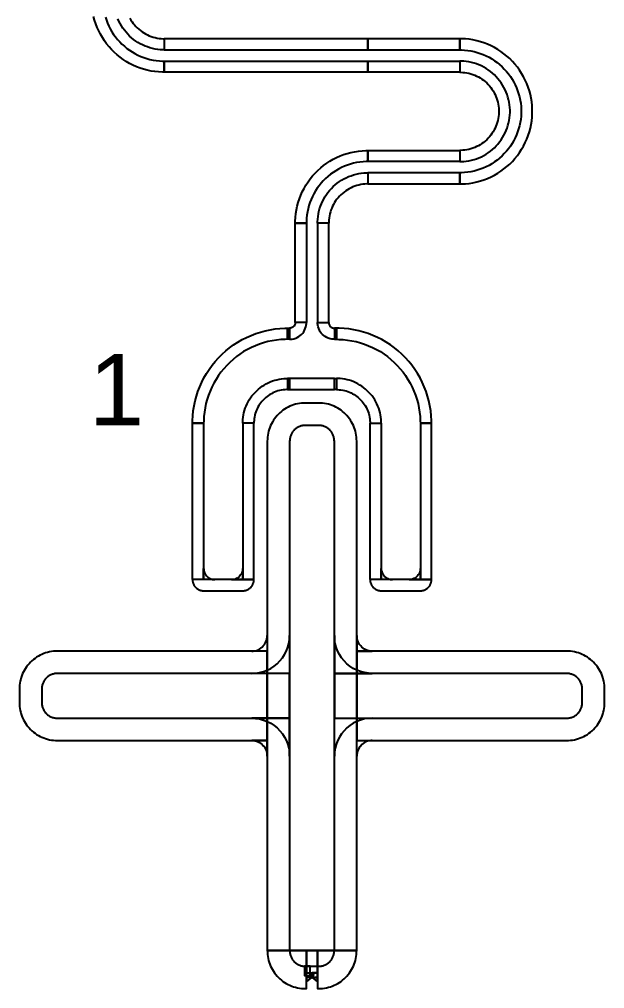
# Model space of a CAD drawing. Extents: x -3500 to 3500, y -3500 to 3500.
# Drawn here: x -1557 to -1033, y -1733 to -866 of the extents above; entities that cross this region are included whole.
import ezdxf

# ---------------------------------------------------------------- set-up
doc = ezdxf.new("R2010")
doc.units = 0
doc.layers.get('0').update_dxf_attribs({"linetype": 'CONTINUOUS'})
for name, color, linetype in [('BASEMETAL', 4, 'CONTINUOUS'), ('FRAME', 8, 'CONTINUOUS'), ('SECONDLAYER', 6, 'CONTINUOUS')]:
    doc.layers.add(name, color=color, linetype=linetype)
doc.styles.get("Standard").update_dxf_attribs({"font": 'arial.ttf'})

# ---------------------------------------------------------------- blocks, each defined once
blk = doc.blocks.new('CHIP_XSEARCH')
for points in [[(2019.97, 2636.38), (2020.86, 2633.64), (2021.89, 2630.95), (2023.06, 2628.32), (2024.37, 2625.76), (2025.81, 2623.26), (2027.38, 2620.85), (2029.07, 2618.52), (2030.88, 2616.28), (2032.81, 2614.14), (2034.84, 2612.1), (2036.98, 2610.18), (2039.22, 2608.37), (2041.55, 2606.67), (2043.97, 2605.1), (2046.46, 2603.67), (2049.03, 2602.36), (2051.66, 2601.19), (2054.34, 2600.15), (2057.08, 2599.26), (2059.86, 2598.52), (2062.68, 2597.92), (2065.52, 2597.47), (2068.39, 2597.17), (2071.26, 2597.02), (2072.7, 2597), (2072.7, 2587), (2071, 2587.02), (2067.6, 2587.2), (2064.22, 2587.56), (2060.86, 2588.09), (2057.53, 2588.8), (2054.24, 2589.68), (2051.01, 2590.73), (2047.83, 2591.95), (2044.72, 2593.33), (2041.69, 2594.88), (2038.74, 2596.58), (2035.89, 2598.43), (2033.13, 2600.43), (2030.49, 2602.57), (2027.96, 2604.85), (2025.55, 2607.26), (2023.28, 2609.79), (2021.14, 2612.43), (2019.14, 2615.18), (2017.28, 2618.04), (2015.58, 2620.98), (2014.04, 2624.02), (2012.65, 2627.13), (2011.43, 2630.3), (2010.38, 2633.54), (2009.5, 2636.83)], [(2041.94, 2635.3), (2042.86, 2633.71), (2043.86, 2632.18), (2044.94, 2630.69), (2046.09, 2629.27), (2047.32, 2627.91), (2048.61, 2626.61), (2049.97, 2625.39), (2051.4, 2624.23), (2052.88, 2623.16), (2054.42, 2622.16), (2056, 2621.24), (2057.64, 2620.41), (2059.31, 2619.66), (2061.02, 2619.01), (2062.76, 2618.44), (2064.53, 2617.97), (2066.33, 2617.59), (2068.14, 2617.3), (2069.96, 2617.11), (2071.79, 2617.01), (2072.7, 2617), (2072.7, 2607), (2071.53, 2607.02), (2069.17, 2607.14), (2066.83, 2607.38), (2064.5, 2607.75), (2062.2, 2608.24), (2059.92, 2608.85), (2057.68, 2609.58), (2055.48, 2610.43), (2053.33, 2611.38), (2051.23, 2612.45), (2049.19, 2613.63), (2047.22, 2614.91), (2045.31, 2616.3), (2043.48, 2617.78), (2041.73, 2619.36), (2040.06, 2621.02), (2038.49, 2622.77), (2037, 2624.61), (2035.62, 2626.51), (2034.33, 2628.49), (2033.16, 2630.53), (2032.09, 2632.63), (2031.13, 2634.78)]]:
    blk.add_lwpolyline(points)
for points in [[(2072.7, 2607), (2255, 2607), (2255, 2617), (2072.7, 2617)], [(2255, 2607), (2337.3, 2607), (2337.3, 2617), (2255, 2617)], [(2337.3, 2607), (2338.74, 2606.98), (2341.61, 2606.83), (2344.48, 2606.53), (2347.32, 2606.08), (2350.14, 2605.48), (2352.92, 2604.74), (2355.66, 2603.85), (2358.34, 2602.81), (2360.97, 2601.64), (2363.54, 2600.33), (2366.03, 2598.9), (2368.45, 2597.33), (2370.78, 2595.63), (2373.02, 2593.82), (2375.16, 2591.9), (2377.19, 2589.86), (2379.12, 2587.72), (2380.93, 2585.48), (2382.62, 2583.15), (2384.19, 2580.74), (2385.63, 2578.24), (2386.94, 2575.68), (2388.11, 2573.05), (2389.14, 2570.36), (2390.03, 2567.62), (2390.78, 2564.84), (2391.38, 2562.02), (2391.83, 2559.18), (2392.13, 2556.32), (2392.28, 2553.44), (2392.28, 2550.56), (2392.13, 2547.68), (2391.83, 2544.82), (2391.38, 2541.98), (2390.78, 2539.16), (2390.03, 2536.38), (2389.14, 2533.64), (2388.11, 2530.95), (2386.94, 2528.32), (2385.63, 2525.76), (2384.19, 2523.26), (2382.62, 2520.85), (2380.93, 2518.52), (2379.12, 2516.28), (2377.19, 2514.14), (2375.16, 2512.1), (2373.02, 2510.18), (2370.78, 2508.37), (2368.45, 2506.67), (2366.03, 2505.1), (2363.54, 2503.67), (2360.97, 2502.36), (2358.34, 2501.19), (2355.66, 2500.15), (2352.92, 2499.26), (2350.14, 2498.52), (2347.32, 2497.92), (2344.48, 2497.47), (2341.61, 2497.17), (2338.74, 2497.02), (2337.3, 2497), (2337.3, 2487), (2339, 2487.02), (2342.4, 2487.2), (2345.78, 2487.56), (2349.14, 2488.09), (2352.47, 2488.8), (2355.76, 2489.68), (2358.99, 2490.73), (2362.17, 2491.95), (2365.28, 2493.33), (2368.31, 2494.88), (2371.26, 2496.58), (2374.11, 2498.43), (2376.87, 2500.43), (2379.51, 2502.57), (2382.04, 2504.85), (2384.45, 2507.26), (2386.72, 2509.79), (2388.86, 2512.43), (2390.86, 2515.18), (2392.72, 2518.04), (2394.42, 2520.98), (2395.96, 2524.02), (2397.35, 2527.13), (2398.57, 2530.3), (2399.62, 2533.54), (2400.5, 2536.83), (2401.21, 2540.15), (2401.74, 2543.52), (2402.1, 2546.9), (2402.27, 2550.3), (2402.27, 2553.7), (2402.1, 2557.1), (2401.74, 2560.48), (2401.21, 2563.85), (2400.5, 2567.17), (2399.62, 2570.46), (2398.57, 2573.7), (2397.35, 2576.87), (2395.96, 2579.98), (2394.42, 2583.02), (2392.72, 2585.96), (2390.86, 2588.82), (2388.86, 2591.57), (2386.72, 2594.21), (2384.45, 2596.74), (2382.04, 2599.15), (2379.51, 2601.43), (2376.87, 2603.57), (2374.11, 2605.57), (2371.26, 2607.42), (2368.31, 2609.12), (2365.28, 2610.67), (2362.17, 2612.05), (2358.99, 2613.27), (2355.76, 2614.32), (2352.47, 2615.2), (2349.14, 2615.91), (2345.78, 2616.44), (2342.4, 2616.8), (2339, 2616.98), (2337.3, 2617)], [(2072.7, 2597), (2255, 2597), (2255, 2587), (2072.7, 2587)], [(2255, 2597), (2337.3, 2597), (2337.3, 2587), (2255, 2587)], [(2337.3, 2587), (2338.21, 2586.99), (2340.04, 2586.89), (2341.86, 2586.7), (2343.67, 2586.41), (2345.47, 2586.03), (2347.24, 2585.56), (2348.98, 2584.99), (2350.69, 2584.34), (2352.36, 2583.59), (2354, 2582.76), (2355.58, 2581.84), (2357.12, 2580.84), (2358.6, 2579.77), (2360.03, 2578.61), (2361.39, 2577.39), (2362.68, 2576.09), (2363.91, 2574.73), (2365.06, 2573.31), (2366.14, 2571.82), (2367.14, 2570.29), (2368.06, 2568.7), (2368.89, 2567.07), (2369.63, 2565.39), (2370.29, 2563.68), (2370.86, 2561.94), (2371.33, 2560.17), (2371.71, 2558.38), (2372, 2556.57), (2372.19, 2554.75), (2372.28, 2552.92), (2372.28, 2551.08), (2372.19, 2549.25), (2372, 2547.43), (2371.71, 2545.62), (2371.33, 2543.83), (2370.86, 2542.06), (2370.29, 2540.32), (2369.63, 2538.61), (2368.89, 2536.93), (2368.06, 2535.3), (2367.14, 2533.71), (2366.14, 2532.18), (2365.06, 2530.69), (2363.91, 2529.27), (2362.68, 2527.91), (2361.39, 2526.61), (2360.03, 2525.39), (2358.6, 2524.23), (2357.12, 2523.16), (2355.58, 2522.16), (2354, 2521.24), (2352.36, 2520.41), (2350.69, 2519.66), (2348.98, 2519.01), (2347.24, 2518.44), (2345.47, 2517.97), (2343.67, 2517.59), (2341.86, 2517.3), (2340.04, 2517.11), (2338.21, 2517.01), (2337.3, 2517), (2337.3, 2507), (2338.47, 2507.02), (2340.83, 2507.14), (2343.17, 2507.38), (2345.5, 2507.75), (2347.8, 2508.24), (2350.08, 2508.85), (2352.32, 2509.58), (2354.52, 2510.43), (2356.67, 2511.38), (2358.77, 2512.45), (2360.81, 2513.63), (2362.78, 2514.91), (2364.69, 2516.3), (2366.52, 2517.78), (2368.27, 2519.36), (2369.94, 2521.02), (2371.51, 2522.77), (2373, 2524.61), (2374.38, 2526.51), (2375.67, 2528.49), (2376.84, 2530.53), (2377.91, 2532.63), (2378.87, 2534.78), (2379.72, 2536.98), (2380.44, 2539.22), (2381.05, 2541.49), (2381.54, 2543.8), (2381.91, 2546.13), (2382.16, 2548.47), (2382.28, 2550.82), (2382.28, 2553.18), (2382.16, 2555.53), (2381.91, 2557.87), (2381.54, 2560.2), (2381.05, 2562.51), (2380.44, 2564.78), (2379.72, 2567.02), (2378.87, 2569.22), (2377.91, 2571.37), (2376.84, 2573.47), (2375.67, 2575.51), (2374.38, 2577.49), (2373, 2579.39), (2371.51, 2581.23), (2369.94, 2582.98), (2368.27, 2584.64), (2366.52, 2586.22), (2364.69, 2587.7), (2362.78, 2589.09), (2360.81, 2590.37), (2358.77, 2591.55), (2356.67, 2592.62), (2354.52, 2593.57), (2352.32, 2594.42), (2350.08, 2595.15), (2347.8, 2595.76), (2345.5, 2596.25), (2343.17, 2596.62), (2340.83, 2596.86), (2338.47, 2596.98), (2337.3, 2597)], [(2255, 2507), (2253.56, 2506.98), (2250.68, 2506.83), (2247.82, 2506.53), (2244.98, 2506.08), (2242.16, 2505.48), (2239.38, 2504.74), (2236.64, 2503.85), (2233.95, 2502.81), (2231.32, 2501.64), (2228.76, 2500.33), (2226.26, 2498.9), (2223.85, 2497.33), (2221.52, 2495.63), (2219.28, 2493.82), (2217.14, 2491.9), (2215.1, 2489.86), (2213.18, 2487.72), (2211.37, 2485.48), (2209.67, 2483.15), (2208.1, 2480.74), (2206.67, 2478.24), (2205.36, 2475.68), (2204.19, 2473.05), (2203.15, 2470.36), (2202.26, 2467.62), (2201.52, 2464.84), (2200.92, 2462.02), (2200.47, 2459.18), (2200.17, 2456.32), (2200.02, 2453.44), (2200, 2452), (2190, 2452), (2190.02, 2453.7), (2190.2, 2457.1), (2190.56, 2460.48), (2191.09, 2463.85), (2191.8, 2467.17), (2192.68, 2470.46), (2193.73, 2473.7), (2194.95, 2476.87), (2196.33, 2479.98), (2197.88, 2483.02), (2199.58, 2485.96), (2201.43, 2488.82), (2203.43, 2491.57), (2205.57, 2494.21), (2207.85, 2496.74), (2210.26, 2499.15), (2212.79, 2501.43), (2215.43, 2503.57), (2218.18, 2505.57), (2221.04, 2507.42), (2223.98, 2509.12), (2227.02, 2510.67), (2230.13, 2512.05), (2233.3, 2513.27), (2236.54, 2514.32), (2239.83, 2515.2), (2243.15, 2515.91), (2246.52, 2516.44), (2249.9, 2516.8), (2253.3, 2516.98), (2255, 2517)], [(2337.3, 2507), (2255, 2507), (2255, 2517), (2337.3, 2517)], [(2255, 2487), (2254.08, 2486.99), (2252.25, 2486.89), (2250.43, 2486.7), (2248.62, 2486.41), (2246.83, 2486.03), (2245.06, 2485.56), (2243.32, 2484.99), (2241.61, 2484.34), (2239.93, 2483.59), (2238.3, 2482.76), (2236.71, 2481.84), (2235.18, 2480.84), (2233.69, 2479.77), (2232.27, 2478.61), (2230.91, 2477.39), (2229.61, 2476.09), (2228.39, 2474.73), (2227.23, 2473.31), (2226.16, 2471.82), (2225.16, 2470.29), (2224.24, 2468.7), (2223.41, 2467.07), (2222.66, 2465.39), (2222.01, 2463.68), (2221.44, 2461.94), (2220.97, 2460.17), (2220.59, 2458.38), (2220.3, 2456.57), (2220.11, 2454.75), (2220.01, 2452.92), (2220, 2452), (2210, 2452), (2210.02, 2453.18), (2210.14, 2455.53), (2210.38, 2457.87), (2210.75, 2460.2), (2211.24, 2462.51), (2211.85, 2464.78), (2212.58, 2467.02), (2213.43, 2469.22), (2214.38, 2471.37), (2215.45, 2473.47), (2216.63, 2475.51), (2217.91, 2477.49), (2219.3, 2479.39), (2220.78, 2481.23), (2222.36, 2482.98), (2224.02, 2484.64), (2225.77, 2486.22), (2227.61, 2487.7), (2229.51, 2489.09), (2231.49, 2490.37), (2233.53, 2491.55), (2235.63, 2492.62), (2237.78, 2493.57), (2239.98, 2494.42), (2242.22, 2495.15), (2244.49, 2495.76), (2246.8, 2496.25), (2249.13, 2496.62), (2251.47, 2496.86), (2253.82, 2496.98), (2255, 2497)], [(2337.3, 2497), (2255, 2497), (2255, 2487), (2337.3, 2487)], [(2200, 2452), (2200, 2363), (2190, 2363), (2190, 2452)], [(2210, 2452), (2210, 2363), (2220, 2363), (2220, 2452)], [(2190, 2363), (2189.99, 2362.74), (2189.94, 2362.22), (2189.83, 2361.71), (2189.67, 2361.21), (2189.46, 2360.73), (2189.19, 2360.28), (2188.89, 2359.85), (2188.54, 2359.46), (2188.15, 2359.11), (2187.72, 2358.81), (2187.27, 2358.54), (2186.79, 2358.33), (2186.29, 2358.17), (2185.78, 2358.06), (2185.26, 2358.01), (2185, 2358), (2185, 2348), (2185.79, 2348.02), (2187.35, 2348.18), (2188.88, 2348.51), (2190.38, 2349), (2191.81, 2349.63), (2193.17, 2350.42), (2194.44, 2351.34), (2195.61, 2352.39), (2196.66, 2353.56), (2197.58, 2354.83), (2198.37, 2356.19), (2199, 2357.62), (2199.49, 2359.12), (2199.82, 2360.65), (2199.98, 2362.21), (2200, 2363)], [(2220, 2363), (2220.01, 2362.74), (2220.06, 2362.22), (2220.17, 2361.71), (2220.33, 2361.21), (2220.54, 2360.73), (2220.81, 2360.28), (2221.11, 2359.85), (2221.46, 2359.46), (2221.85, 2359.11), (2222.28, 2358.81), (2222.73, 2358.54), (2223.21, 2358.33), (2223.71, 2358.17), (2224.22, 2358.06), (2224.74, 2358.01), (2225, 2358), (2225, 2348), (2224.21, 2348.02), (2222.65, 2348.18), (2221.12, 2348.51), (2219.62, 2349), (2218.19, 2349.63), (2216.83, 2350.42), (2215.56, 2351.34), (2214.39, 2352.39), (2213.34, 2353.56), (2212.42, 2354.83), (2211.63, 2356.19), (2211, 2357.62), (2210.51, 2359.12), (2210.18, 2360.65), (2210.02, 2362.21), (2210, 2363)], [(2183, 2348), (2181.04, 2347.97), (2177.12, 2347.77), (2173.21, 2347.36), (2169.33, 2346.74), (2165.49, 2345.93), (2161.7, 2344.91), (2157.96, 2343.7), (2154.3, 2342.29), (2150.71, 2340.69), (2147.21, 2338.91), (2143.81, 2336.95), (2140.52, 2334.81), (2137.34, 2332.5), (2134.29, 2330.03), (2131.37, 2327.4), (2128.6, 2324.63), (2125.97, 2321.71), (2123.5, 2318.66), (2121.19, 2315.48), (2119.05, 2312.19), (2117.09, 2308.79), (2115.31, 2305.29), (2113.71, 2301.7), (2112.3, 2298.04), (2111.09, 2294.3), (2110.07, 2290.51), (2109.26, 2286.67), (2108.64, 2282.79), (2108.23, 2278.88), (2108.03, 2274.96), (2108, 2273), (2098, 2273), (2098.03, 2275.23), (2098.26, 2279.67), (2098.73, 2284.09), (2099.42, 2288.49), (2100.35, 2292.84), (2101.5, 2297.14), (2102.88, 2301.37), (2104.47, 2305.53), (2106.28, 2309.59), (2108.3, 2313.56), (2110.53, 2317.41), (2112.95, 2321.14), (2115.56, 2324.74), (2118.37, 2328.2), (2121.34, 2331.51), (2124.49, 2334.66), (2127.8, 2337.63), (2131.26, 2340.44), (2134.86, 2343.05), (2138.59, 2345.47), (2142.44, 2347.7), (2146.41, 2349.72), (2150.47, 2351.53), (2154.63, 2353.12), (2158.86, 2354.5), (2163.16, 2355.65), (2167.51, 2356.58), (2171.91, 2357.27), (2176.33, 2357.74), (2180.77, 2357.97), (2183, 2358)], [(2185, 2348), (2183, 2348), (2183, 2358), (2185, 2358)], [(2225, 2348), (2227, 2348), (2227, 2358), (2225, 2358)], [(2227, 2348), (2228.96, 2347.97), (2232.88, 2347.77), (2236.79, 2347.36), (2240.67, 2346.74), (2244.51, 2345.93), (2248.3, 2344.91), (2252.04, 2343.7), (2255.7, 2342.29), (2259.29, 2340.69), (2262.79, 2338.91), (2266.19, 2336.95), (2269.48, 2334.81), (2272.66, 2332.5), (2275.71, 2330.03), (2278.63, 2327.4), (2281.4, 2324.63), (2284.03, 2321.71), (2286.5, 2318.66), (2288.81, 2315.48), (2290.95, 2312.19), (2292.91, 2308.79), (2294.69, 2305.29), (2296.29, 2301.7), (2297.7, 2298.04), (2298.91, 2294.3), (2299.93, 2290.51), (2300.74, 2286.67), (2301.36, 2282.79), (2301.77, 2278.88), (2301.97, 2274.96), (2302, 2273), (2312, 2273), (2311.97, 2275.23), (2311.74, 2279.67), (2311.27, 2284.09), (2310.58, 2288.49), (2309.65, 2292.84), (2308.5, 2297.14), (2307.12, 2301.37), (2305.53, 2305.53), (2303.72, 2309.59), (2301.7, 2313.56), (2299.47, 2317.41), (2297.05, 2321.14), (2294.44, 2324.74), (2291.63, 2328.2), (2288.66, 2331.51), (2285.51, 2334.66), (2282.2, 2337.63), (2278.74, 2340.44), (2275.14, 2343.05), (2271.41, 2345.47), (2267.56, 2347.7), (2263.59, 2349.72), (2259.53, 2351.53), (2255.37, 2353.12), (2251.14, 2354.5), (2246.84, 2355.65), (2242.49, 2356.58), (2238.09, 2357.27), (2233.67, 2357.74), (2229.23, 2357.97), (2227, 2358)], [(2183, 2303), (2182.21, 2302.99), (2180.65, 2302.91), (2179.08, 2302.74), (2177.53, 2302.5), (2176, 2302.17), (2174.48, 2301.76), (2172.99, 2301.28), (2171.52, 2300.72), (2170.08, 2300.08), (2168.69, 2299.36), (2167.33, 2298.58), (2166.01, 2297.72), (2164.74, 2296.8), (2163.52, 2295.81), (2162.35, 2294.76), (2161.24, 2293.65), (2160.19, 2292.48), (2159.2, 2291.26), (2158.28, 2289.99), (2157.42, 2288.67), (2156.64, 2287.31), (2155.92, 2285.92), (2155.28, 2284.48), (2154.72, 2283.01), (2154.24, 2281.52), (2153.83, 2280), (2153.5, 2278.47), (2153.26, 2276.92), (2153.09, 2275.35), (2153.01, 2273.79), (2153, 2273), (2143, 2273), (2143.01, 2274.05), (2143.12, 2276.14), (2143.34, 2278.22), (2143.67, 2280.29), (2144.11, 2282.34), (2144.65, 2284.36), (2145.29, 2286.35), (2146.04, 2288.31), (2146.9, 2290.22), (2147.85, 2292.09), (2148.89, 2293.9), (2150.03, 2295.66), (2151.27, 2297.35), (2152.58, 2298.98), (2153.99, 2300.53), (2155.47, 2302.01), (2157.02, 2303.42), (2158.65, 2304.73), (2160.34, 2305.97), (2162.1, 2307.11), (2163.91, 2308.15), (2165.78, 2309.1), (2167.69, 2309.96), (2169.65, 2310.71), (2171.64, 2311.35), (2173.66, 2311.89), (2175.71, 2312.33), (2177.78, 2312.66), (2179.86, 2312.88), (2181.95, 2312.99), (2183, 2313)], [(2185, 2313), (2183, 2313), (2183, 2303), (2185, 2303)], [(2185, 2313), (2185, 2303), (2225, 2303), (2225, 2313)], [(2225, 2313), (2227, 2313), (2227, 2303), (2225, 2303)], [(2227, 2303), (2227.79, 2302.99), (2229.35, 2302.91), (2230.92, 2302.74), (2232.47, 2302.5), (2234, 2302.17), (2235.52, 2301.76), (2237.01, 2301.28), (2238.48, 2300.72), (2239.92, 2300.08), (2241.31, 2299.36), (2242.67, 2298.58), (2243.99, 2297.72), (2245.26, 2296.8), (2246.48, 2295.81), (2247.65, 2294.76), (2248.76, 2293.65), (2249.81, 2292.48), (2250.8, 2291.26), (2251.72, 2289.99), (2252.58, 2288.67), (2253.36, 2287.31), (2254.08, 2285.92), (2254.72, 2284.48), (2255.28, 2283.01), (2255.76, 2281.52), (2256.17, 2280), (2256.5, 2278.47), (2256.74, 2276.92), (2256.91, 2275.35), (2256.99, 2273.79), (2257, 2273), (2267, 2273), (2266.99, 2274.05), (2266.88, 2276.14), (2266.66, 2278.22), (2266.33, 2280.29), (2265.89, 2282.34), (2265.35, 2284.36), (2264.71, 2286.35), (2263.96, 2288.31), (2263.1, 2290.22), (2262.15, 2292.09), (2261.11, 2293.9), (2259.97, 2295.66), (2258.73, 2297.35), (2257.42, 2298.98), (2256.01, 2300.53), (2254.53, 2302.01), (2252.98, 2303.42), (2251.35, 2304.73), (2249.66, 2305.97), (2247.9, 2307.11), (2246.09, 2308.15), (2244.22, 2309.1), (2242.31, 2309.96), (2240.35, 2310.71), (2238.36, 2311.35), (2236.34, 2311.89), (2234.29, 2312.33), (2232.22, 2312.66), (2230.14, 2312.88), (2228.05, 2312.99), (2227, 2313)], [(2205, 2291), (2199, 2291), (2197.22, 2290.95), (2195.45, 2290.81), (2193.68, 2290.58), (2191.93, 2290.26), (2190.2, 2289.84), (2188.49, 2289.34), (2186.82, 2288.74), (2185.17, 2288.06), (2183.56, 2287.29), (2182, 2286.44), (2180.48, 2285.51), (2179.02, 2284.51), (2177.6, 2283.42), (2176.25, 2282.27), (2174.96, 2281.04), (2173.73, 2279.75), (2172.58, 2278.4), (2171.49, 2276.98), (2170.49, 2275.52), (2169.56, 2274), (2168.71, 2272.44), (2167.94, 2270.83), (2167.26, 2269.18), (2166.66, 2267.51), (2166.16, 2265.8), (2165.74, 2264.07), (2165.42, 2262.32), (2165.19, 2260.55), (2165.05, 2258.78), (2165, 2257), (2165, 1801), (2245, 1801), (2245, 2257), (2244.95, 2258.78), (2244.81, 2260.55), (2244.58, 2262.32), (2244.26, 2264.07), (2243.84, 2265.8), (2243.34, 2267.51), (2242.74, 2269.18), (2242.06, 2270.83), (2241.29, 2272.44), (2240.44, 2274), (2239.51, 2275.52), (2238.51, 2276.98), (2237.42, 2278.4), (2236.27, 2279.75), (2235.04, 2281.04), (2233.75, 2282.27), (2232.4, 2283.42), (2230.98, 2284.51), (2229.52, 2285.51), (2228, 2286.44), (2226.44, 2287.29), (2224.83, 2288.06), (2223.18, 2288.74), (2221.51, 2289.34), (2219.8, 2289.84), (2218.07, 2290.26), (2216.32, 2290.58), (2214.55, 2290.81), (2212.78, 2290.95), (2211, 2291)], [(2108, 2273), (2108, 2133), (2098, 2133), (2098, 2273)], [(2143, 2273), (2143, 2133), (2153, 2133), (2153, 2273)], [(2267, 2273), (2267, 2133), (2257, 2133), (2257, 2273)], [(2302, 2273), (2302, 2133), (2312, 2133), (2312, 2273)], [(2108, 2133), (2108, 2143), (2108.05, 2141.95), (2108.22, 2140.92), (2108.49, 2139.91), (2108.86, 2138.93), (2109.34, 2138), (2109.91, 2137.12), (2110.57, 2136.31), (2111.31, 2135.57), (2112.12, 2134.91), (2113, 2134.34), (2113.93, 2133.86), (2114.91, 2133.49), (2115.92, 2133.22), (2116.95, 2133.05), (2118, 2133)], [(2143, 2133), (2143, 2143), (2142.95, 2141.95), (2142.78, 2140.92), (2142.51, 2139.91), (2142.14, 2138.93), (2141.66, 2138), (2141.09, 2137.12), (2140.43, 2136.31), (2139.69, 2135.57), (2138.88, 2134.91), (2138, 2134.34), (2137.07, 2133.86), (2136.09, 2133.49), (2135.08, 2133.22), (2134.05, 2133.05), (2133, 2133)], [(2267, 2133), (2267, 2143), (2267.05, 2141.95), (2267.22, 2140.92), (2267.49, 2139.91), (2267.86, 2138.93), (2268.34, 2138), (2268.91, 2137.12), (2269.57, 2136.31), (2270.31, 2135.57), (2271.12, 2134.91), (2272, 2134.34), (2272.93, 2133.86), (2273.91, 2133.49), (2274.92, 2133.22), (2275.95, 2133.05), (2277, 2133)], [(2302, 2133), (2302, 2143), (2301.95, 2141.95), (2301.78, 2140.92), (2301.51, 2139.91), (2301.14, 2138.93), (2300.66, 2138), (2300.09, 2137.12), (2299.43, 2136.31), (2298.69, 2135.57), (2297.88, 2134.91), (2297, 2134.34), (2296.07, 2133.86), (2295.09, 2133.49), (2294.08, 2133.22), (2293.05, 2133.05), (2292, 2133)], [(2125.5, 2133), (2098, 2133), (2098, 2133), (2098.01, 2132.48), (2098.05, 2131.95), (2098.12, 2131.44), (2098.22, 2130.92), (2098.34, 2130.41), (2098.49, 2129.91), (2098.66, 2129.42), (2098.86, 2128.93), (2099.09, 2128.46), (2099.34, 2128), (2099.61, 2127.55), (2099.91, 2127.12), (2100.23, 2126.71), (2100.57, 2126.31), (2100.93, 2125.93), (2101.31, 2125.57), (2101.71, 2125.23), (2102.12, 2124.91), (2102.55, 2124.61), (2103, 2124.34), (2103.46, 2124.09), (2103.93, 2123.86), (2104.42, 2123.66), (2104.91, 2123.49), (2105.41, 2123.34), (2105.92, 2123.22), (2106.44, 2123.12), (2106.95, 2123.05), (2107.48, 2123.01), (2108, 2123), (2143, 2123), (2143.52, 2123.01), (2144.05, 2123.05), (2144.56, 2123.12), (2145.08, 2123.22), (2145.59, 2123.34), (2146.09, 2123.49), (2146.58, 2123.66), (2147.07, 2123.86), (2147.54, 2124.09), (2148, 2124.34), (2148.45, 2124.61), (2148.88, 2124.91), (2149.29, 2125.23), (2149.69, 2125.57), (2150.07, 2125.93), (2150.43, 2126.31), (2150.77, 2126.71), (2151.09, 2127.12), (2151.39, 2127.55), (2151.66, 2128), (2151.91, 2128.46), (2152.14, 2128.93), (2152.34, 2129.42), (2152.51, 2129.91), (2152.66, 2130.41), (2152.78, 2130.92), (2152.88, 2131.44), (2152.95, 2131.95), (2152.99, 2132.48), (2153, 2133), (2153, 2133)], [(2284.5, 2133), (2257, 2133), (2257, 2133), (2257.01, 2132.48), (2257.05, 2131.95), (2257.12, 2131.44), (2257.22, 2130.92), (2257.34, 2130.41), (2257.49, 2129.91), (2257.66, 2129.42), (2257.86, 2128.93), (2258.09, 2128.46), (2258.34, 2128), (2258.61, 2127.55), (2258.91, 2127.12), (2259.23, 2126.71), (2259.57, 2126.31), (2259.93, 2125.93), (2260.31, 2125.57), (2260.71, 2125.23), (2261.12, 2124.91), (2261.55, 2124.61), (2262, 2124.34), (2262.46, 2124.09), (2262.93, 2123.86), (2263.42, 2123.66), (2263.91, 2123.49), (2264.41, 2123.34), (2264.92, 2123.22), (2265.44, 2123.12), (2265.95, 2123.05), (2266.48, 2123.01), (2267, 2123), (2302, 2123), (2302.52, 2123.01), (2303.05, 2123.05), (2303.56, 2123.12), (2304.08, 2123.22), (2304.59, 2123.34), (2305.09, 2123.49), (2305.58, 2123.66), (2306.07, 2123.86), (2306.54, 2124.09), (2307, 2124.34), (2307.45, 2124.61), (2307.88, 2124.91), (2308.29, 2125.23), (2308.69, 2125.57), (2309.07, 2125.93), (2309.43, 2126.31), (2309.77, 2126.71), (2310.09, 2127.12), (2310.39, 2127.55), (2310.66, 2128), (2310.91, 2128.46), (2311.14, 2128.93), (2311.34, 2129.42), (2311.51, 2129.91), (2311.66, 2130.41), (2311.78, 2130.92), (2311.88, 2131.44), (2311.95, 2131.95), (2311.99, 2132.48), (2312, 2133), (2312, 2133)], [(2165, 2069), (2151, 2069), (2152.46, 2069.08), (2153.91, 2069.31), (2155.33, 2069.69), (2156.69, 2070.21), (2158, 2070.88), (2159.23, 2071.67), (2160.37, 2072.6), (2161.4, 2073.63), (2162.33, 2074.77), (2163.12, 2076), (2163.79, 2077.31), (2164.31, 2078.67), (2164.69, 2080.09), (2164.92, 2081.54), (2165, 2083)], [(2245, 2069), (2259, 2069), (2257.54, 2069.08), (2256.09, 2069.31), (2254.67, 2069.69), (2253.31, 2070.21), (2252, 2070.88), (2250.77, 2071.67), (2249.63, 2072.6), (2248.6, 2073.63), (2247.67, 2074.77), (2246.88, 2076), (2246.21, 2077.31), (2245.69, 2078.67), (2245.31, 2080.09), (2245.08, 2081.54), (2245, 2083)], [(2165, 2029), (2165, 2069), (1977, 2069), (1975.22, 2068.95), (1973.45, 2068.81), (1971.68, 2068.58), (1969.93, 2068.26), (1968.2, 2067.84), (1966.49, 2067.34), (1964.82, 2066.74), (1963.17, 2066.06), (1961.56, 2065.29), (1960, 2064.44), (1958.48, 2063.51), (1957.02, 2062.51), (1955.6, 2061.42), (1954.25, 2060.27), (1952.96, 2059.04), (1951.73, 2057.75), (1950.58, 2056.4), (1949.49, 2054.98), (1948.49, 2053.52), (1947.56, 2052), (1946.71, 2050.44), (1945.94, 2048.83), (1945.26, 2047.18), (1944.66, 2045.51), (1944.16, 2043.8), (1943.74, 2042.07), (1943.42, 2040.32), (1943.19, 2038.55), (1943.05, 2036.78), (1943, 2035), (1943, 2023), (1943.05, 2021.22), (1943.19, 2019.45), (1943.42, 2017.68), (1943.74, 2015.93), (1944.16, 2014.2), (1944.66, 2012.49), (1945.26, 2010.82), (1945.94, 2009.17), (1946.71, 2007.56), (1947.56, 2006), (1948.49, 2004.48), (1949.49, 2003.02), (1950.58, 2001.6), (1951.73, 2000.25), (1952.96, 1998.96), (1954.25, 1997.73), (1955.6, 1996.58), (1957.02, 1995.49), (1958.48, 1994.49), (1960, 1993.56), (1961.56, 1992.71), (1963.17, 1991.94), (1964.82, 1991.26), (1966.49, 1990.66), (1968.2, 1990.16), (1969.93, 1989.74), (1971.68, 1989.42), (1973.45, 1989.19), (1975.22, 1989.05), (1977, 1989), (2165, 1989)], [(2245, 2029), (2245, 1989), (2433, 1989), (2434.78, 1989.05), (2436.55, 1989.19), (2438.32, 1989.42), (2440.07, 1989.74), (2441.8, 1990.16), (2443.51, 1990.66), (2445.18, 1991.26), (2446.83, 1991.94), (2448.44, 1992.71), (2450, 1993.56), (2451.52, 1994.49), (2452.98, 1995.49), (2454.4, 1996.58), (2455.75, 1997.73), (2457.04, 1998.96), (2458.27, 2000.25), (2459.42, 2001.6), (2460.51, 2003.02), (2461.51, 2004.48), (2462.44, 2006), (2463.29, 2007.56), (2464.06, 2009.17), (2464.74, 2010.82), (2465.34, 2012.49), (2465.84, 2014.2), (2466.26, 2015.93), (2466.58, 2017.68), (2466.81, 2019.45), (2466.95, 2021.22), (2467, 2023), (2467, 2035), (2466.95, 2036.78), (2466.81, 2038.55), (2466.58, 2040.32), (2466.26, 2042.07), (2465.84, 2043.8), (2465.34, 2045.51), (2464.74, 2047.18), (2464.06, 2048.83), (2463.29, 2050.44), (2462.44, 2052), (2461.51, 2053.52), (2460.51, 2054.98), (2459.42, 2056.4), (2458.27, 2057.75), (2457.04, 2059.04), (2455.75, 2060.27), (2454.4, 2061.42), (2452.98, 2062.51), (2451.52, 2063.51), (2450, 2064.44), (2448.44, 2065.29), (2446.83, 2066.06), (2445.18, 2066.74), (2443.51, 2067.34), (2441.8, 2067.84), (2440.07, 2068.26), (2438.32, 2068.58), (2436.55, 2068.81), (2434.78, 2068.95), (2433, 2069), (2245, 2069)], [(2165, 1989), (2151, 1989), (2152.46, 1988.92), (2153.91, 1988.69), (2155.33, 1988.31), (2156.69, 1987.79), (2158, 1987.12), (2159.23, 1986.33), (2160.37, 1985.4), (2161.4, 1984.37), (2162.33, 1983.23), (2163.12, 1982), (2163.79, 1980.69), (2164.31, 1979.33), (2164.69, 1977.91), (2164.92, 1976.46), (2165, 1975)], [(2245, 1989), (2259, 1989), (2257.54, 1988.92), (2256.09, 1988.69), (2254.67, 1988.31), (2253.31, 1987.79), (2252, 1987.12), (2250.77, 1986.33), (2249.63, 1985.4), (2248.6, 1984.37), (2247.67, 1983.23), (2246.88, 1982), (2246.21, 1980.69), (2245.69, 1979.33), (2245.31, 1977.91), (2245.08, 1976.46), (2245, 1975)], [(2182.5, 1801), (2165, 1801), (2165, 1801), (2165.05, 1799.22), (2165.19, 1797.45), (2165.42, 1795.68), (2165.74, 1793.93), (2166.16, 1792.2), (2166.66, 1790.49), (2167.26, 1788.82), (2167.94, 1787.17), (2168.71, 1785.56), (2169.56, 1784), (2170.49, 1782.48), (2171.49, 1781.02), (2172.58, 1779.6), (2173.73, 1778.25), (2174.96, 1776.96), (2176.25, 1775.73), (2177.6, 1774.58), (2179.02, 1773.49), (2180.48, 1772.49), (2182, 1771.56), (2183.56, 1770.71), (2185.17, 1769.94), (2186.82, 1769.26), (2188.49, 1768.66), (2190.2, 1768.16), (2191.93, 1767.74), (2193.68, 1767.42), (2195.45, 1767.19), (2197.22, 1767.05), (2199, 1767), (2200, 1767), (2200, 1801)], [(2200, 1801), (2200, 1781), (2210, 1781), (2210, 1801)], [(2227.5, 1801), (2210, 1801), (2210, 1767), (2211, 1767), (2212.78, 1767.05), (2214.55, 1767.19), (2216.32, 1767.42), (2218.07, 1767.74), (2219.8, 1768.16), (2221.51, 1768.66), (2223.18, 1769.26), (2224.83, 1769.94), (2226.44, 1770.71), (2228, 1771.56), (2229.52, 1772.49), (2230.98, 1773.49), (2232.4, 1774.58), (2233.75, 1775.73), (2235.04, 1776.96), (2236.27, 1778.25), (2237.42, 1779.6), (2238.51, 1781.02), (2239.51, 1782.48), (2240.44, 1784), (2241.29, 1785.56), (2242.06, 1787.17), (2242.74, 1788.82), (2243.34, 1790.49), (2243.84, 1792.2), (2244.26, 1793.93), (2244.58, 1795.68), (2244.81, 1797.45), (2244.95, 1799.22), (2245, 1801), (2245, 1801)], [(2204.75, 1781), (2204.75, 1777), (2200, 1777), (2200, 1781)], [(2205.25, 1781), (2205.25, 1777), (2210, 1777), (2210, 1781)], [(2200, 1777), (2200, 1773), (2200, 1773), (2204.75, 1777)], [(2205.25, 1777), (2210, 1773), (2210, 1773), (2210, 1777)]]:
    blk.add_lwpolyline(points, close=True)
at = {"layer": 'SECONDLAYER'}
for points in [[(2205, 1787), (2211, 1787), (2211.73, 1787.02), (2212.46, 1787.08), (2213.19, 1787.17), (2213.91, 1787.31), (2214.62, 1787.48), (2215.33, 1787.69), (2216.02, 1787.93), (2216.69, 1788.21), (2217.36, 1788.53), (2218, 1788.88), (2218.62, 1789.26), (2219.23, 1789.67), (2219.81, 1790.12), (2220.37, 1790.6), (2220.9, 1791.1), (2221.4, 1791.63), (2221.88, 1792.19), (2222.33, 1792.77), (2222.74, 1793.38), (2223.12, 1794), (2223.47, 1794.64), (2223.79, 1795.31), (2224.07, 1795.98), (2224.31, 1796.67), (2224.52, 1797.38), (2224.69, 1798.09), (2224.83, 1798.81), (2224.92, 1799.54), (2224.98, 1800.27), (2225, 1801), (2225, 2257), (2224.98, 2257.73), (2224.92, 2258.46), (2224.83, 2259.19), (2224.69, 2259.91), (2224.52, 2260.62), (2224.31, 2261.33), (2224.07, 2262.02), (2223.79, 2262.69), (2223.47, 2263.36), (2223.12, 2264), (2222.74, 2264.62), (2222.33, 2265.23), (2221.88, 2265.81), (2221.4, 2266.37), (2220.9, 2266.9), (2220.37, 2267.4), (2219.81, 2267.88), (2219.23, 2268.33), (2218.62, 2268.74), (2218, 2269.12), (2217.36, 2269.47), (2216.69, 2269.79), (2216.02, 2270.07), (2215.33, 2270.31), (2214.62, 2270.52), (2213.91, 2270.69), (2213.19, 2270.83), (2212.46, 2270.92), (2211.73, 2270.98), (2211, 2271), (2199, 2271), (2198.27, 2270.98), (2197.54, 2270.92), (2196.81, 2270.83), (2196.09, 2270.69), (2195.38, 2270.52), (2194.67, 2270.31), (2193.98, 2270.07), (2193.31, 2269.79), (2192.64, 2269.47), (2192, 2269.12), (2191.38, 2268.74), (2190.77, 2268.33), (2190.19, 2267.88), (2189.63, 2267.4), (2189.1, 2266.9), (2188.6, 2266.37), (2188.12, 2265.81), (2187.67, 2265.23), (2187.26, 2264.62), (2186.88, 2264), (2186.53, 2263.36), (2186.21, 2262.69), (2185.93, 2262.02), (2185.69, 2261.33), (2185.48, 2260.62), (2185.31, 2259.91), (2185.17, 2259.19), (2185.08, 2258.46), (2185.02, 2257.73), (2185, 2257), (2185, 1801), (2185.02, 1800.27), (2185.08, 1799.54), (2185.17, 1798.81), (2185.31, 1798.09), (2185.48, 1797.38), (2185.69, 1796.67), (2185.93, 1795.98), (2186.21, 1795.31), (2186.53, 1794.64), (2186.88, 1794), (2187.26, 1793.38), (2187.67, 1792.77), (2188.12, 1792.19), (2188.6, 1791.63), (2189.1, 1791.1), (2189.63, 1790.6), (2190.19, 1790.12), (2190.77, 1789.67), (2191.38, 1789.26), (2192, 1788.88), (2192.64, 1788.53), (2193.31, 1788.21), (2193.98, 1787.93), (2194.67, 1787.69), (2195.38, 1787.48), (2196.09, 1787.31), (2196.81, 1787.17), (2197.54, 1787.08), (2198.27, 1787.02), (2199, 1787)], [(2185, 2049), (2151, 2049), (2154.55, 2049.19), (2158.07, 2049.74), (2161.51, 2050.66), (2164.83, 2051.94), (2168, 2053.56), (2170.98, 2055.49), (2173.75, 2057.73), (2176.27, 2060.25), (2178.51, 2063.02), (2180.44, 2066), (2182.06, 2069.17), (2183.34, 2072.49), (2184.26, 2075.93), (2184.81, 2079.45), (2185, 2083)], [(2225, 2049), (2259, 2049), (2255.45, 2049.19), (2251.93, 2049.74), (2248.49, 2050.66), (2245.17, 2051.94), (2242, 2053.56), (2239.02, 2055.49), (2236.25, 2057.73), (2233.73, 2060.25), (2231.49, 2063.02), (2229.56, 2066), (2227.94, 2069.17), (2226.66, 2072.49), (2225.74, 2075.93), (2225.19, 2079.45), (2225, 2083)], [(2185, 2029), (2185, 2049), (1977, 2049), (1976.27, 2048.98), (1975.54, 2048.92), (1974.81, 2048.83), (1974.09, 2048.69), (1973.38, 2048.52), (1972.67, 2048.31), (1971.98, 2048.07), (1971.31, 2047.79), (1970.64, 2047.47), (1970, 2047.12), (1969.38, 2046.74), (1968.77, 2046.33), (1968.19, 2045.88), (1967.63, 2045.4), (1967.1, 2044.9), (1966.6, 2044.37), (1966.12, 2043.81), (1965.67, 2043.23), (1965.26, 2042.62), (1964.88, 2042), (1964.53, 2041.36), (1964.21, 2040.69), (1963.93, 2040.02), (1963.69, 2039.33), (1963.48, 2038.62), (1963.31, 2037.91), (1963.17, 2037.19), (1963.08, 2036.46), (1963.02, 2035.73), (1963, 2035), (1963, 2023), (1963.02, 2022.27), (1963.08, 2021.54), (1963.17, 2020.81), (1963.31, 2020.09), (1963.48, 2019.38), (1963.69, 2018.67), (1963.93, 2017.98), (1964.21, 2017.31), (1964.53, 2016.64), (1964.88, 2016), (1965.26, 2015.38), (1965.67, 2014.77), (1966.12, 2014.19), (1966.6, 2013.63), (1967.1, 2013.1), (1967.63, 2012.6), (1968.19, 2012.12), (1968.77, 2011.67), (1969.38, 2011.26), (1970, 2010.88), (1970.64, 2010.53), (1971.31, 2010.21), (1971.98, 2009.93), (1972.67, 2009.69), (1973.38, 2009.48), (1974.09, 2009.31), (1974.81, 2009.17), (1975.54, 2009.08), (1976.27, 2009.02), (1977, 2009), (2185, 2009)], [(2225, 2029), (2225, 2009), (2433, 2009), (2433.73, 2009.02), (2434.46, 2009.08), (2435.19, 2009.17), (2435.91, 2009.31), (2436.62, 2009.48), (2437.33, 2009.69), (2438.02, 2009.93), (2438.69, 2010.21), (2439.36, 2010.53), (2440, 2010.88), (2440.62, 2011.26), (2441.23, 2011.67), (2441.81, 2012.12), (2442.37, 2012.6), (2442.9, 2013.1), (2443.4, 2013.63), (2443.88, 2014.19), (2444.33, 2014.77), (2444.74, 2015.38), (2445.12, 2016), (2445.47, 2016.64), (2445.79, 2017.31), (2446.07, 2017.98), (2446.31, 2018.67), (2446.52, 2019.38), (2446.69, 2020.09), (2446.83, 2020.81), (2446.92, 2021.54), (2446.98, 2022.27), (2447, 2023), (2447, 2035), (2446.98, 2035.73), (2446.92, 2036.46), (2446.83, 2037.19), (2446.69, 2037.91), (2446.52, 2038.62), (2446.31, 2039.33), (2446.07, 2040.02), (2445.79, 2040.69), (2445.47, 2041.36), (2445.12, 2042), (2444.74, 2042.62), (2444.33, 2043.23), (2443.88, 2043.81), (2443.4, 2044.37), (2442.9, 2044.9), (2442.37, 2045.4), (2441.81, 2045.88), (2441.23, 2046.33), (2440.62, 2046.74), (2440, 2047.12), (2439.36, 2047.47), (2438.69, 2047.79), (2438.02, 2048.07), (2437.33, 2048.31), (2436.62, 2048.52), (2435.91, 2048.69), (2435.19, 2048.83), (2434.46, 2048.92), (2433.73, 2048.98), (2433, 2049), (2225, 2049)], [(2185, 2009), (2151, 2009), (2154.55, 2008.81), (2158.07, 2008.26), (2161.51, 2007.34), (2164.83, 2006.06), (2168, 2004.44), (2170.98, 2002.51), (2173.75, 2000.27), (2176.27, 1997.75), (2178.51, 1994.98), (2180.44, 1992), (2182.06, 1988.83), (2183.34, 1985.51), (2184.26, 1982.07), (2184.81, 1978.55), (2185, 1975)], [(2225, 2009), (2259, 2009), (2255.45, 2008.81), (2251.93, 2008.26), (2248.49, 2007.34), (2245.17, 2006.06), (2242, 2004.44), (2239.02, 2002.51), (2236.25, 2000.27), (2233.73, 1997.75), (2231.49, 1994.98), (2229.56, 1992), (2227.94, 1988.83), (2226.66, 1985.51), (2225.74, 1982.07), (2225.19, 1978.55), (2225, 1975)], [(2203.25, 1778.75), (2203.25, 1787), (2198.25, 1787), (2198.25, 1778.75)], [(2204.75, 1778.75), (2204.75, 1779.25), (2203.25, 1779.25), (2203.25, 1778.75)], [(2205.25, 1778.75), (2205.25, 1779.25), (2204.75, 1779.25), (2204.75, 1778.75)], [(2206.75, 1778.75), (2206.75, 1779.25), (2205.25, 1779.25), (2205.25, 1778.75)]]:
    blk.add_lwpolyline(points, close=True, dxfattribs=at)
at = {"layer": 'FRAME'}
blk.add_text('1', height=64, dxfattribs=at).set_placement((2005, 2271))

msp = doc.modelspace()

# ---------------------------------------------------------------- block references
at = {"layer": 'BASEMETAL'}
msp.add_blockref('CHIP_XSEARCH', (-3500, -3500), dxfattribs=at)

doc.saveas('drawing.dxf')
